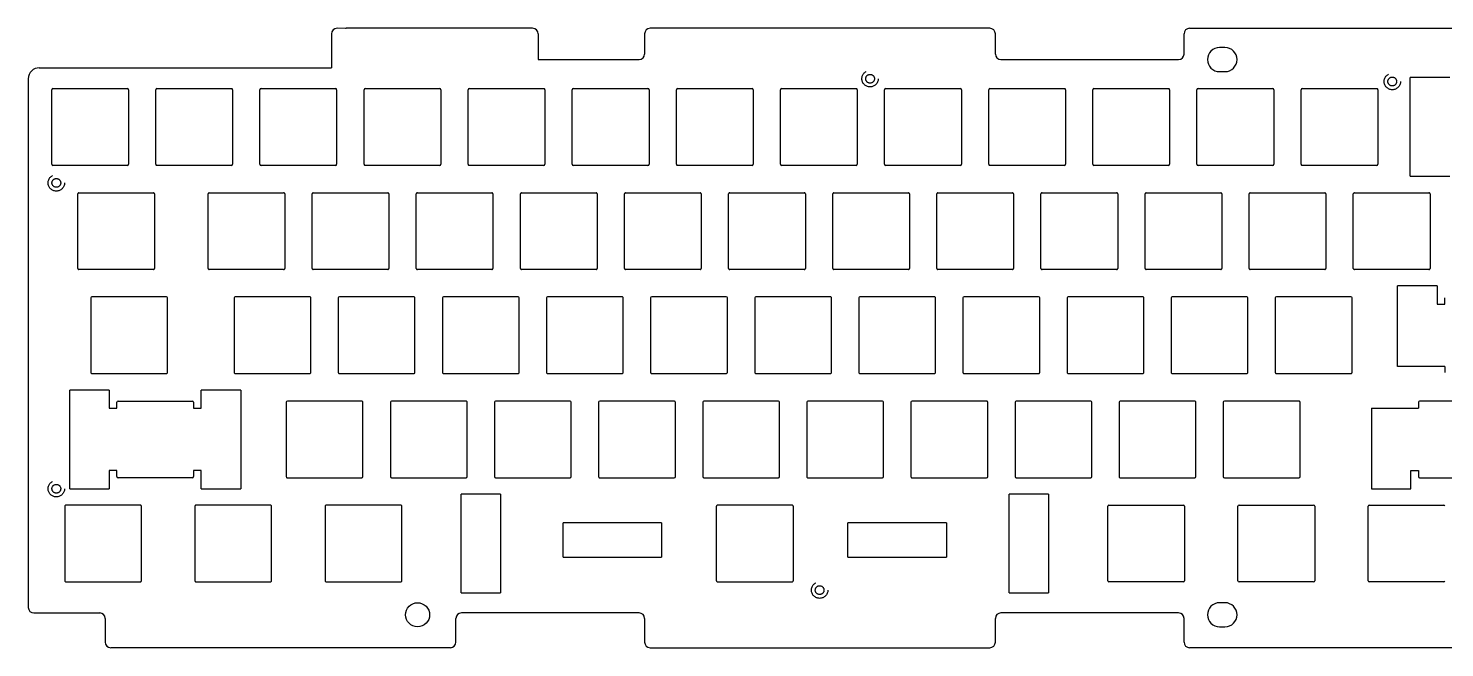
# Model space of a CAD drawing. Header units: millimetres. Extents: x 1341 to 3576, y -414 to 1667.
# Drawn here: x 1464.9 to 1723.4, y 1467.8 to 1580.8 of the extents above; entities that cross this region are included whole.
import ezdxf

# ---------------------------------------------------------------- set-up
doc = ezdxf.new("R2010")
doc.units = ezdxf.units.MM
doc.linetypes.add('HIDDEN', pattern=[9.525, 6.35, -3.175])
doc.layers.add('DEFAULT_2', color=8, linetype='HIDDEN')

msp = doc.modelspace()

# ---------------------------------------------------------------- linework, layer by layer
at = {"color": 6, "linetype": 'Continuous'}
for p, q in [((1520.228, 1579.75), (1520.228, 1573.573)), ((1522.798, 1580.746), (1521.228, 1580.75)), ((1556.928, 1580.75), (1522.928, 1580.75)), ((1557.928, 1579.75), (1557.928, 1575.05)), ((1577.365, 1579.75), (1577.365, 1576.05)), ((1640.365, 1580.75), (1578.365, 1580.75)), ((1641.365, 1576.05), (1641.365, 1579.75)), ((1675.803, 1576.05), (1675.803, 1579.75)), ((1676.803, 1580.75), (1738.803, 1580.75)), ((1683.268, 1577.25), (1682.268, 1577.25)), ((1557.928, 1575.05), (1560.867, 1575.05)), ((1560.928, 1575.05), (1576.365, 1575.05)), ((1642.365, 1575.05), (1674.803, 1575.05)), ((1464.897, 1571.55), (1464.897, 1475.08)), ((1466.897, 1573.55), (1519.928, 1573.55)), ((1682.268, 1572.85), (1683.268, 1572.85)), ((1724.288, 1571.75), (1717.088, 1571.75)), ((1717.088, 1553.75), (1717.088, 1571.75)), ((1469.163, 1555.95), (1469.163, 1569.55)), ((1469.363, 1569.75), (1482.963, 1569.75)), ((1483.163, 1569.55), (1483.163, 1555.95)), ((1488.163, 1555.95), (1488.163, 1569.55)), ((1488.363, 1569.75), (1501.963, 1569.75)), ((1502.163, 1569.55), (1502.163, 1555.95)), ((1507.163, 1555.95), (1507.163, 1569.55)), ((1507.363, 1569.75), (1520.963, 1569.75)), ((1521.163, 1569.55), (1521.163, 1555.95)), ((1526.163, 1555.95), (1526.163, 1569.55)), ((1526.363, 1569.75), (1539.963, 1569.75)), ((1540.163, 1569.55), (1540.163, 1555.95)), ((1545.163, 1555.95), (1545.163, 1569.55)), ((1545.363, 1569.75), (1558.963, 1569.75)), ((1559.163, 1569.55), (1559.163, 1555.95)), ((1564.163, 1555.95), (1564.163, 1569.55)), ((1564.363, 1569.75), (1577.963, 1569.75)), ((1578.163, 1569.55), (1578.163, 1555.95)), ((1583.163, 1555.95), (1583.163, 1569.55)), ((1583.363, 1569.75), (1596.963, 1569.75)), ((1597.163, 1569.55), (1597.163, 1555.95)), ((1602.163, 1555.95), (1602.163, 1569.55)), ((1602.363, 1569.75), (1615.963, 1569.75)), ((1616.163, 1569.55), (1616.163, 1555.95)), ((1621.163, 1555.95), (1621.163, 1569.55)), ((1621.363, 1569.75), (1634.963, 1569.75)), ((1635.163, 1569.55), (1635.163, 1555.95)), ((1640.163, 1555.95), (1640.163, 1569.55)), ((1640.363, 1569.75), (1653.963, 1569.75)), ((1654.163, 1569.55), (1654.163, 1555.95)), ((1659.163, 1555.95), (1659.163, 1569.55)), ((1659.363, 1569.75), (1672.963, 1569.75)), ((1673.163, 1569.55), (1673.163, 1555.95)), ((1678.163, 1555.95), (1678.163, 1569.55)), ((1678.363, 1569.75), (1691.963, 1569.75)), ((1692.163, 1569.55), (1692.163, 1555.95)), ((1697.163, 1555.95), (1697.163, 1569.55)), ((1697.363, 1569.75), (1710.963, 1569.75)), ((1711.163, 1569.55), (1711.163, 1555.95)), ((1482.963, 1555.75), (1469.363, 1555.75)), ((1501.963, 1555.75), (1488.363, 1555.75)), ((1520.963, 1555.75), (1507.363, 1555.75)), ((1539.963, 1555.75), (1526.363, 1555.75)), ((1558.963, 1555.75), (1545.363, 1555.75)), ((1577.963, 1555.75), (1564.363, 1555.75)), ((1596.963, 1555.75), (1583.363, 1555.75)), ((1615.963, 1555.75), (1602.363, 1555.75)), ((1634.963, 1555.75), (1621.363, 1555.75)), ((1653.963, 1555.75), (1640.363, 1555.75)), ((1672.963, 1555.75), (1659.363, 1555.75)), ((1691.963, 1555.75), (1678.363, 1555.75)), ((1710.963, 1555.75), (1697.363, 1555.75)), ((1717.088, 1553.75), (1724.288, 1553.75)), ((1473.928, 1536.95), (1473.928, 1550.55)), ((1474.128, 1550.75), (1487.728, 1550.75)), ((1487.928, 1550.55), (1487.928, 1536.95)), ((1497.693, 1536.95), (1497.693, 1550.55)), ((1497.893, 1550.75), (1511.493, 1550.75)), ((1511.693, 1550.55), (1511.693, 1536.95)), ((1516.693, 1536.95), (1516.693, 1550.55)), ((1516.893, 1550.75), (1530.493, 1550.75)), ((1530.693, 1550.55), (1530.693, 1536.95)), ((1535.693, 1536.95), (1535.693, 1550.55)), ((1535.893, 1550.75), (1549.493, 1550.75)), ((1549.693, 1550.55), (1549.693, 1536.95)), ((1554.693, 1536.95), (1554.693, 1550.55)), ((1554.893, 1550.75), (1568.493, 1550.75)), ((1568.693, 1550.55), (1568.693, 1536.95)), ((1573.693, 1536.95), (1573.693, 1550.55)), ((1573.893, 1550.75), (1587.493, 1550.75)), ((1587.693, 1550.55), (1587.693, 1536.95)), ((1592.693, 1536.95), (1592.693, 1550.55)), ((1592.893, 1550.75), (1606.493, 1550.75)), ((1606.693, 1550.55), (1606.693, 1536.95)), ((1611.693, 1536.95), (1611.693, 1550.55)), ((1611.893, 1550.75), (1625.493, 1550.75)), ((1625.693, 1550.55), (1625.693, 1536.95)), ((1630.693, 1536.95), (1630.693, 1550.55)), ((1630.893, 1550.75), (1644.493, 1550.75)), ((1644.693, 1550.55), (1644.693, 1536.95)), ((1649.693, 1536.95), (1649.693, 1550.55)), ((1649.893, 1550.75), (1663.493, 1550.75)), ((1663.693, 1550.55), (1663.693, 1536.95)), ((1668.693, 1536.95), (1668.693, 1550.55)), ((1668.893, 1550.75), (1682.493, 1550.75)), ((1682.693, 1550.55), (1682.693, 1536.95)), ((1687.693, 1536.95), (1687.693, 1550.55)), ((1687.893, 1550.75), (1701.493, 1550.75)), ((1701.693, 1550.55), (1701.693, 1536.95)), ((1706.693, 1536.95), (1706.693, 1550.55)), ((1706.893, 1550.75), (1720.493, 1550.75)), ((1720.693, 1550.55), (1720.693, 1536.95)), ((1487.728, 1536.75), (1474.128, 1536.75)), ((1511.493, 1536.75), (1497.893, 1536.75)), ((1530.493, 1536.75), (1516.893, 1536.75)), ((1549.493, 1536.75), (1535.893, 1536.75)), ((1568.493, 1536.75), (1554.893, 1536.75)), ((1587.493, 1536.75), (1573.893, 1536.75)), ((1606.493, 1536.75), (1592.893, 1536.75)), ((1625.493, 1536.75), (1611.893, 1536.75)), ((1644.493, 1536.75), (1630.893, 1536.75)), ((1663.493, 1536.75), (1649.893, 1536.75)), ((1682.493, 1536.75), (1668.893, 1536.75)), ((1701.493, 1536.75), (1687.893, 1536.75)), ((1720.493, 1536.75), (1706.893, 1536.75)), ((1721.963, 1533.75), (1714.763, 1533.75)), ((1714.763, 1519.05), (1714.763, 1533.75)), ((1721.963, 1533.75), (1721.963, 1530.45)), ((1476.313, 1531.55), (1476.313, 1517.95)), ((1490.113, 1531.75), (1476.513, 1531.75)), ((1490.313, 1517.95), (1490.313, 1531.55)), ((1502.458, 1531.55), (1502.458, 1517.95)), ((1516.258, 1531.75), (1502.658, 1531.75)), ((1516.458, 1517.95), (1516.458, 1531.55)), ((1521.458, 1531.55), (1521.458, 1517.95)), ((1535.258, 1531.75), (1521.658, 1531.75)), ((1535.458, 1517.95), (1535.458, 1531.55)), ((1540.458, 1531.55), (1540.458, 1517.95)), ((1554.258, 1531.75), (1540.658, 1531.75)), ((1554.458, 1517.95), (1554.458, 1531.55)), ((1559.458, 1531.55), (1559.458, 1517.95)), ((1573.258, 1531.75), (1559.658, 1531.75)), ((1573.458, 1517.95), (1573.458, 1531.55)), ((1578.458, 1531.55), (1578.458, 1517.95)), ((1592.258, 1531.75), (1578.658, 1531.75)), ((1592.458, 1517.95), (1592.458, 1531.55)), ((1597.458, 1531.55), (1597.458, 1517.95)), ((1611.258, 1531.75), (1597.658, 1531.75)), ((1611.458, 1517.95), (1611.458, 1531.55)), ((1616.458, 1531.55), (1616.458, 1517.95)), ((1630.258, 1531.75), (1616.658, 1531.75)), ((1630.458, 1517.95), (1630.458, 1531.55)), ((1635.458, 1531.55), (1635.458, 1517.95)), ((1649.258, 1531.75), (1635.658, 1531.75)), ((1649.458, 1517.95), (1649.458, 1531.55)), ((1654.458, 1531.55), (1654.458, 1517.95)), ((1668.258, 1531.75), (1654.658, 1531.75)), ((1668.458, 1517.95), (1668.458, 1531.55)), ((1673.458, 1531.55), (1673.458, 1517.95)), ((1687.258, 1531.75), (1673.658, 1531.75)), ((1687.458, 1517.95), (1687.458, 1531.55)), ((1692.458, 1531.55), (1692.458, 1517.95)), ((1706.258, 1531.75), (1692.658, 1531.75)), ((1706.458, 1517.95), (1706.458, 1531.55)), ((1721.963, 1530.45), (1723.363, 1530.45)), ((1723.363, 1530.45), (1723.363, 1531.55)), ((1476.513, 1517.75), (1490.113, 1517.75)), ((1502.658, 1517.75), (1516.258, 1517.75)), ((1521.658, 1517.75), (1535.258, 1517.75)), ((1540.658, 1517.75), (1554.258, 1517.75)), ((1559.658, 1517.75), (1573.258, 1517.75)), ((1578.658, 1517.75), (1592.258, 1517.75)), ((1597.658, 1517.75), (1611.258, 1517.75)), ((1616.658, 1517.75), (1630.258, 1517.75)), ((1635.658, 1517.75), (1649.258, 1517.75)), ((1654.658, 1517.75), (1668.258, 1517.75)), ((1673.658, 1517.75), (1687.258, 1517.75)), ((1692.658, 1517.75), (1706.258, 1517.75)), ((1723.363, 1519.05), (1714.763, 1519.05)), ((1723.363, 1519.05), (1723.363, 1517.95)), ((1472.463, 1496.75), (1472.463, 1514.75)), ((1479.663, 1514.75), (1472.463, 1514.75)), ((1479.663, 1514.75), (1479.663, 1511.45)), ((1496.463, 1511.45), (1496.463, 1514.75)), ((1503.663, 1514.75), (1496.463, 1514.75)), ((1503.663, 1514.75), (1503.663, 1496.75)), ((1481.063, 1511.45), (1481.063, 1512.55)), ((1481.263, 1512.75), (1494.863, 1512.75)), ((1495.063, 1512.55), (1495.063, 1511.45)), ((1511.968, 1512.55), (1511.968, 1498.95)), ((1525.768, 1512.75), (1512.168, 1512.75)), ((1525.968, 1498.95), (1525.968, 1512.55)), ((1530.968, 1512.55), (1530.968, 1498.95)), ((1544.768, 1512.75), (1531.168, 1512.75)), ((1544.968, 1498.95), (1544.968, 1512.55)), ((1549.968, 1512.55), (1549.968, 1498.95)), ((1563.768, 1512.75), (1550.168, 1512.75)), ((1563.968, 1498.95), (1563.968, 1512.55)), ((1568.968, 1512.55), (1568.968, 1498.95)), ((1582.768, 1512.75), (1569.168, 1512.75)), ((1582.968, 1498.95), (1582.968, 1512.55)), ((1587.968, 1512.55), (1587.968, 1498.95)), ((1601.768, 1512.75), (1588.168, 1512.75)), ((1601.968, 1498.95), (1601.968, 1512.55)), ((1606.968, 1512.55), (1606.968, 1498.95)), ((1620.768, 1512.75), (1607.168, 1512.75)), ((1620.968, 1498.95), (1620.968, 1512.55)), ((1625.968, 1512.55), (1625.968, 1498.95)), ((1639.768, 1512.75), (1626.168, 1512.75)), ((1639.968, 1498.95), (1639.968, 1512.55)), ((1644.968, 1512.55), (1644.968, 1498.95)), ((1658.768, 1512.75), (1645.168, 1512.75)), ((1658.968, 1498.95), (1658.968, 1512.55)), ((1663.968, 1512.55), (1663.968, 1498.95)), ((1677.768, 1512.75), (1664.168, 1512.75)), ((1677.968, 1498.95), (1677.968, 1512.55)), ((1682.968, 1512.55), (1682.968, 1498.95)), ((1696.768, 1512.75), (1683.168, 1512.75)), ((1696.968, 1498.95), (1696.968, 1512.55)), ((1718.593, 1512.55), (1718.593, 1511.45)), ((1732.393, 1512.75), (1718.793, 1512.75)), ((1479.663, 1511.45), (1481.063, 1511.45)), ((1495.063, 1511.45), (1496.463, 1511.45)), ((1709.993, 1511.45), (1718.593, 1511.45)), ((1709.993, 1511.45), (1709.993, 1496.75)), ((1479.663, 1500.05), (1479.663, 1496.75)), ((1481.063, 1500.05), (1479.663, 1500.05)), ((1481.063, 1498.95), (1481.063, 1500.05)), ((1495.063, 1500.05), (1495.063, 1498.95)), ((1496.463, 1500.05), (1495.063, 1500.05)), ((1496.463, 1496.75), (1496.463, 1500.05)), ((1717.193, 1500.05), (1718.593, 1500.05)), ((1717.193, 1496.75), (1717.193, 1500.05)), ((1718.593, 1500.05), (1718.593, 1498.95)), ((1472.463, 1496.75), (1479.663, 1496.75)), ((1494.863, 1498.75), (1481.263, 1498.75)), ((1496.463, 1496.75), (1503.663, 1496.75)), ((1512.168, 1498.75), (1525.768, 1498.75)), ((1531.168, 1498.75), (1544.768, 1498.75)), ((1550.168, 1498.75), (1563.768, 1498.75)), ((1569.168, 1498.75), (1582.768, 1498.75)), ((1588.168, 1498.75), (1601.768, 1498.75)), ((1607.168, 1498.75), (1620.768, 1498.75)), ((1626.168, 1498.75), (1639.768, 1498.75)), ((1645.168, 1498.75), (1658.768, 1498.75)), ((1664.168, 1498.75), (1677.768, 1498.75)), ((1683.168, 1498.75), (1696.768, 1498.75)), ((1709.993, 1496.75), (1717.193, 1496.75)), ((1718.793, 1498.75), (1732.393, 1498.75)), ((1543.868, 1477.75), (1543.868, 1495.75)), ((1551.068, 1495.75), (1543.868, 1495.75)), ((1551.068, 1495.75), (1551.068, 1477.75)), ((1651.068, 1495.75), (1643.868, 1495.75)), ((1643.868, 1477.75), (1643.868, 1495.75)), ((1651.068, 1495.75), (1651.068, 1477.75)), ((1471.533, 1493.55), (1471.533, 1479.95)), ((1485.333, 1493.75), (1471.733, 1493.75)), ((1485.533, 1479.95), (1485.533, 1493.55)), ((1495.298, 1493.55), (1495.298, 1479.95)), ((1509.098, 1493.75), (1495.498, 1493.75)), ((1509.298, 1479.95), (1509.298, 1493.55)), ((1519.063, 1493.55), (1519.063, 1479.95)), ((1532.863, 1493.75), (1519.263, 1493.75)), ((1533.063, 1479.95), (1533.063, 1493.55)), ((1590.468, 1479.95), (1590.468, 1493.55)), ((1604.268, 1493.75), (1590.668, 1493.75)), ((1604.468, 1493.55), (1604.468, 1479.95)), ((1661.873, 1479.95), (1661.873, 1493.55)), ((1662.073, 1493.75), (1675.673, 1493.75)), ((1675.873, 1493.55), (1675.873, 1479.95)), ((1685.638, 1479.95), (1685.638, 1493.55)), ((1685.838, 1493.75), (1699.438, 1493.75)), ((1699.638, 1493.55), (1699.638, 1479.95)), ((1709.403, 1479.95), (1709.403, 1493.55)), ((1709.603, 1493.75), (1723.203, 1493.75)), ((1562.468, 1484.25), (1562.468, 1490.5)), ((1580.468, 1490.5), (1562.468, 1490.5)), ((1580.468, 1490.5), (1580.468, 1484.25)), ((1632.468, 1490.5), (1614.468, 1490.5)), ((1614.468, 1484.25), (1614.468, 1490.5)), ((1632.468, 1490.5), (1632.468, 1484.25)), ((1562.468, 1484.25), (1580.468, 1484.25)), ((1614.468, 1484.25), (1632.468, 1484.25)), ((1471.733, 1479.75), (1485.333, 1479.75)), ((1495.498, 1479.75), (1509.098, 1479.75)), ((1519.263, 1479.75), (1532.863, 1479.75)), ((1590.668, 1479.75), (1604.268, 1479.75)), ((1675.673, 1479.75), (1662.073, 1479.75)), ((1699.438, 1479.75), (1685.838, 1479.75)), ((1723.203, 1479.75), (1709.603, 1479.75)), ((1543.868, 1477.75), (1551.068, 1477.75)), ((1643.868, 1477.75), (1651.068, 1477.75)), ((1683.268, 1475.95), (1682.268, 1475.95)), ((1465.897, 1474.08), (1477.928, 1474.08)), ((1576.365, 1474.08), (1543.928, 1474.08)), ((1674.803, 1474.08), (1642.365, 1474.08)), ((1478.928, 1473.08), (1478.928, 1468.75)), ((1542.928, 1468.75), (1542.928, 1473.08)), ((1577.365, 1473.08), (1577.365, 1468.75)), ((1641.365, 1468.75), (1641.365, 1473.08)), ((1675.803, 1468.75), (1675.803, 1473.08)), ((1682.268, 1471.55), (1683.268, 1471.55)), ((1541.928, 1467.75), (1479.928, 1467.75)), ((1578.365, 1467.75), (1640.365, 1467.75)), ((1738.803, 1467.75), (1676.803, 1467.75))]:
    msp.add_line(p, q, dxfattribs=at)
msp.add_circle((1535.928, 1473.75), 2.2, dxfattribs=at)
for centre, radius, start, end in [((1521.228, 1579.75), 1, 90, 180), ((1522.928, 1579.75), 1, 90, 97.43812), ((1556.928, 1579.75), 1, 0, 90), ((1578.365, 1579.75), 1, 90, 180), ((1640.365, 1579.75), 1, 0, 90), ((1676.803, 1579.75), 1, 90, 180), ((1682.268, 1575.05), 2.2, 90, 270), ((1683.268, 1575.05), 2.2, 270, 90), ((1560.928, 1576.05), 1, 266.54389, 270), ((1576.365, 1576.05), 1, 270, 0), ((1642.365, 1576.05), 1, 180, 270), ((1674.803, 1576.05), 1, 270, 0), ((1466.897, 1571.55), 2, 90, 180), ((1519.928, 1575.55), 2, 270, 278.62693), ((1469.363, 1569.55), 0.2, 90, 180), ((1482.963, 1569.55), 0.2, 0, 90), ((1488.363, 1569.55), 0.2, 90, 180), ((1501.963, 1569.55), 0.2, 359.99999, 90), ((1507.363, 1569.55), 0.2, 90, 180), ((1520.963, 1569.55), 0.2, 360, 90), ((1526.363, 1569.55), 0.2, 90, 180), ((1539.963, 1569.55), 0.2, 360, 90), ((1545.363, 1569.55), 0.2, 90, 180), ((1558.963, 1569.55), 0.2, 359.99999, 90), ((1564.363, 1569.55), 0.2, 90, 180), ((1577.963, 1569.55), 0.2, 360, 90), ((1583.363, 1569.55), 0.2, 90, 180), ((1596.963, 1569.55), 0.2, 360, 90), ((1602.363, 1569.55), 0.2, 90, 180), ((1615.963, 1569.55), 0.2, 359.99999, 90), ((1621.363, 1569.55), 0.2, 90, 180), ((1634.963, 1569.55), 0.2, 0, 90), ((1640.363, 1569.55), 0.2, 90, 180), ((1653.963, 1569.55), 0.2, 359.99999, 90), ((1659.363, 1569.55), 0.2, 90, 180), ((1672.963, 1569.55), 0.2, 359.99999, 90), ((1678.363, 1569.55), 0.2, 90, 180), ((1691.963, 1569.55), 0.2, 0, 90), ((1697.363, 1569.55), 0.2, 90, 180), ((1710.963, 1569.55), 0.2, 359.99999, 90), ((1469.363, 1555.95), 0.2, 180, 270), ((1482.963, 1555.95), 0.2, 270, 360), ((1488.363, 1555.95), 0.2, 179.99999, 270), ((1501.963, 1555.95), 0.2, 270, 0), ((1507.363, 1555.95), 0.2, 180, 270), ((1520.963, 1555.95), 0.2, 270, 0), ((1526.363, 1555.95), 0.2, 179.99999, 270), ((1539.963, 1555.95), 0.2, 270, 0), ((1545.363, 1555.95), 0.2, 179.99999, 270), ((1558.963, 1555.95), 0.2, 270, 0), ((1564.363, 1555.95), 0.2, 180, 270), ((1577.963, 1555.95), 0.2, 270, 0), ((1583.363, 1555.95), 0.2, 179.99999, 270), ((1596.963, 1555.95), 0.2, 270, 0), ((1602.363, 1555.95), 0.2, 180, 270), ((1615.963, 1555.95), 0.2, 270, 0), ((1621.363, 1555.95), 0.2, 180, 270), ((1634.963, 1555.95), 0.2, 270, 0), ((1640.363, 1555.95), 0.2, 179.99999, 270), ((1653.963, 1555.95), 0.2, 270, 0), ((1659.363, 1555.95), 0.2, 180, 270), ((1672.963, 1555.95), 0.2, 270, 0), ((1678.363, 1555.95), 0.2, 180, 270), ((1691.963, 1555.95), 0.2, 270, 0), ((1697.363, 1555.95), 0.2, 179.99999, 270), ((1710.963, 1555.95), 0.2, 270, 0), ((1474.128, 1550.55), 0.2, 89.99999, 180), ((1487.728, 1550.55), 0.2, 360, 90.00001), ((1497.893, 1550.55), 0.2, 89.99999, 180), ((1511.493, 1550.55), 0.2, 359.99999, 90.00001), ((1516.893, 1550.55), 0.2, 89.99999, 180), ((1530.493, 1550.55), 0.2, 0, 90.00001), ((1535.893, 1550.55), 0.2, 89.99999, 180), ((1549.493, 1550.55), 0.2, 360, 90.00001), ((1554.893, 1550.55), 0.2, 89.99999, 180), ((1568.493, 1550.55), 0.2, 359.99999, 90.00001), ((1573.893, 1550.55), 0.2, 89.99999, 180), ((1587.493, 1550.55), 0.2, 360, 90.00001), ((1592.893, 1550.55), 0.2, 89.99999, 180), ((1606.493, 1550.55), 0.2, 359.99999, 90.00001), ((1611.893, 1550.55), 0.2, 89.99999, 180), ((1625.493, 1550.55), 0.2, 359.99999, 90.00001), ((1630.893, 1550.55), 0.2, 89.99999, 180), ((1644.493, 1550.55), 0.2, 0, 90.00001), ((1649.893, 1550.55), 0.2, 89.99999, 180), ((1663.493, 1550.55), 0.2, 359.99999, 90.00001), ((1668.893, 1550.55), 0.2, 89.99999, 180), ((1682.493, 1550.55), 0.2, 0, 90.00001), ((1687.893, 1550.55), 0.2, 89.99999, 180), ((1701.493, 1550.55), 0.2, 0, 90.00001), ((1706.893, 1550.55), 0.2, 89.99999, 180), ((1720.493, 1550.55), 0.2, 359.99999, 90.00001), ((1474.128, 1536.95), 0.2, 180, 270.00001), ((1487.728, 1536.95), 0.2, 269.99999, 0), ((1497.893, 1536.95), 0.2, 179.99999, 270.00001), ((1511.493, 1536.95), 0.2, 269.99999, 0), ((1516.893, 1536.95), 0.2, 180, 270.00001), ((1530.493, 1536.95), 0.2, 269.99999, 360), ((1535.893, 1536.95), 0.2, 179.99999, 270.00001), ((1549.493, 1536.95), 0.2, 269.99999, 0), ((1554.893, 1536.95), 0.2, 179.99999, 270.00001), ((1568.493, 1536.95), 0.2, 269.99999, 0), ((1573.893, 1536.95), 0.2, 180, 270.00001), ((1587.493, 1536.95), 0.2, 269.99999, 0), ((1592.893, 1536.95), 0.2, 179.99999, 270.00001), ((1606.493, 1536.95), 0.2, 269.99999, 0), ((1611.893, 1536.95), 0.2, 180, 270.00001), ((1625.493, 1536.95), 0.2, 269.99999, 0), ((1630.893, 1536.95), 0.2, 180, 270.00001), ((1644.493, 1536.95), 0.2, 269.99999, 0), ((1649.893, 1536.95), 0.2, 179.99999, 270.00001), ((1663.493, 1536.95), 0.2, 269.99999, 0), ((1668.893, 1536.95), 0.2, 180, 270.00001), ((1682.493, 1536.95), 0.2, 269.99999, 0), ((1687.893, 1536.95), 0.2, 179.99999, 270.00001), ((1701.493, 1536.95), 0.2, 269.99999, 0), ((1706.893, 1536.95), 0.2, 179.99999, 270.00001), ((1720.493, 1536.95), 0.2, 269.99999, 0), ((1476.513, 1531.55), 0.2, 90, 180), ((1490.113, 1531.55), 0.2, 0, 90), ((1502.658, 1531.55), 0.2, 90, 180), ((1516.258, 1531.55), 0.2, 359.99999, 90), ((1521.658, 1531.55), 0.2, 90, 180), ((1535.258, 1531.55), 0.2, 360, 90), ((1540.658, 1531.55), 0.2, 90, 180), ((1554.258, 1531.55), 0.2, 360, 90), ((1559.658, 1531.55), 0.2, 90, 180), ((1573.258, 1531.55), 0.2, 359.99999, 90), ((1578.658, 1531.55), 0.2, 90, 180), ((1592.258, 1531.55), 0.2, 360, 90), ((1597.658, 1531.55), 0.2, 90, 180), ((1611.258, 1531.55), 0.2, 359.99999, 90), ((1616.658, 1531.55), 0.2, 90, 180), ((1630.258, 1531.55), 0.2, 359.99999, 90), ((1635.658, 1531.55), 0.2, 90, 180), ((1649.258, 1531.55), 0.2, 0, 90), ((1654.658, 1531.55), 0.2, 90, 180), ((1668.258, 1531.55), 0.2, 359.99999, 90), ((1673.658, 1531.55), 0.2, 90, 180), ((1687.258, 1531.55), 0.2, 0, 90), ((1692.658, 1531.55), 0.2, 90, 180), ((1706.258, 1531.55), 0.2, 0, 90), ((1476.513, 1517.95), 0.2, 180, 270.00001), ((1490.113, 1517.95), 0.2, 269.99999, 360), ((1502.658, 1517.95), 0.2, 179.99999, 270.00001), ((1516.258, 1517.95), 0.2, 269.99999, 0), ((1521.658, 1517.95), 0.2, 180, 270.00001), ((1535.258, 1517.95), 0.2, 269.99999, 0), ((1540.658, 1517.95), 0.2, 179.99999, 270.00001), ((1554.258, 1517.95), 0.2, 269.99999, 0), ((1559.658, 1517.95), 0.2, 180, 270.00001), ((1573.258, 1517.95), 0.2, 269.99999, 0), ((1578.658, 1517.95), 0.2, 180, 270.00001), ((1592.258, 1517.95), 0.2, 269.99999, 0), ((1597.658, 1517.95), 0.2, 179.99999, 270.00001), ((1611.258, 1517.95), 0.2, 269.99999, 0), ((1616.658, 1517.95), 0.2, 180, 270.00001), ((1630.258, 1517.95), 0.2, 269.99999, 0), ((1635.658, 1517.95), 0.2, 180, 270.00001), ((1649.258, 1517.95), 0.2, 269.99999, 0), ((1654.658, 1517.95), 0.2, 179.99999, 270.00001), ((1668.258, 1517.95), 0.2, 269.99999, 0), ((1673.658, 1517.95), 0.2, 180, 270.00001), ((1687.258, 1517.95), 0.2, 269.99999, 0), ((1692.658, 1517.95), 0.2, 179.99999, 270.00001), ((1706.258, 1517.95), 0.2, 269.99999, 0), ((1481.263, 1512.55), 0.2, 90, 180), ((1494.863, 1512.55), 0.2, 0, 90), ((1512.168, 1512.55), 0.2, 90, 180), ((1525.768, 1512.55), 0.2, 359.99999, 90), ((1531.168, 1512.55), 0.2, 90, 180), ((1544.768, 1512.55), 0.2, 359.99999, 90), ((1550.168, 1512.55), 0.2, 90, 180), ((1563.768, 1512.55), 0.2, 360, 90), ((1569.168, 1512.55), 0.2, 90, 180), ((1582.768, 1512.55), 0.2, 359.99999, 90), ((1588.168, 1512.55), 0.2, 90, 180), ((1601.768, 1512.55), 0.2, 360, 90), ((1607.168, 1512.55), 0.2, 90, 180), ((1620.768, 1512.55), 0.2, 0, 90), ((1626.168, 1512.55), 0.2, 90, 180), ((1639.768, 1512.55), 0.2, 359.99999, 90), ((1645.168, 1512.55), 0.2, 90, 180), ((1658.768, 1512.55), 0.2, 0, 90), ((1664.168, 1512.55), 0.2, 90, 180), ((1677.768, 1512.55), 0.2, 359.99999, 90), ((1683.168, 1512.55), 0.2, 90, 180), ((1696.768, 1512.55), 0.2, 359.99999, 90), ((1718.793, 1512.55), 0.2, 90, 180), ((1481.263, 1498.95), 0.2, 180, 270), ((1494.863, 1498.95), 0.2, 270, 0), ((1512.168, 1498.95), 0.2, 179.99999, 270), ((1525.768, 1498.95), 0.2, 270, 0), ((1531.168, 1498.95), 0.2, 180, 270), ((1544.768, 1498.95), 0.2, 270, 0), ((1550.168, 1498.95), 0.2, 180, 270), ((1563.768, 1498.95), 0.2, 270, 0), ((1569.168, 1498.95), 0.2, 179.99999, 270), ((1582.768, 1498.95), 0.2, 270, 0), ((1588.168, 1498.95), 0.2, 180, 270), ((1601.768, 1498.95), 0.2, 270, 0), ((1607.168, 1498.95), 0.2, 179.99999, 270), ((1620.768, 1498.95), 0.2, 270, 0), ((1626.168, 1498.95), 0.2, 179.99999, 270), ((1639.768, 1498.95), 0.2, 270, 0), ((1645.168, 1498.95), 0.2, 180, 270), ((1658.768, 1498.95), 0.2, 270, 0), ((1664.168, 1498.95), 0.2, 179.99999, 270), ((1677.768, 1498.95), 0.2, 270, 0), ((1683.168, 1498.95), 0.2, 180, 270), ((1696.768, 1498.95), 0.2, 270, 0), ((1718.793, 1498.95), 0.2, 180, 270), ((1471.733, 1493.55), 0.2, 89.99999, 180), ((1485.333, 1493.55), 0.2, 360, 90.00001), ((1495.498, 1493.55), 0.2, 89.99999, 180), ((1509.098, 1493.55), 0.2, 359.99999, 90.00001), ((1519.263, 1493.55), 0.2, 89.99999, 180), ((1532.863, 1493.55), 0.2, 359.99999, 90.00001), ((1590.668, 1493.55), 0.2, 89.99999, 180), ((1604.268, 1493.55), 0.2, 359.99999, 90.00001), ((1662.073, 1493.55), 0.2, 90, 180), ((1675.673, 1493.55), 0.2, 0, 90), ((1685.838, 1493.55), 0.2, 90, 180), ((1699.438, 1493.55), 0.2, 0, 90), ((1709.603, 1493.55), 0.2, 90, 180), ((1723.203, 1493.55), 0.2, 0, 90), ((1471.733, 1479.95), 0.2, 180, 270.00001), ((1485.333, 1479.95), 0.2, 269.99999, 0), ((1495.498, 1479.95), 0.2, 179.99999, 270.00001), ((1509.098, 1479.95), 0.2, 269.99999, 0), ((1519.263, 1479.95), 0.2, 180, 270.00001), ((1532.863, 1479.95), 0.2, 269.99999, 0), ((1590.668, 1479.95), 0.2, 179.99999, 270.00001), ((1604.268, 1479.95), 0.2, 269.99999, 0), ((1662.073, 1479.95), 0.2, 180, 270), ((1675.673, 1479.95), 0.2, 270, 0), ((1685.838, 1479.95), 0.2, 180, 270), ((1699.438, 1479.95), 0.2, 270, 0), ((1709.603, 1479.95), 0.2, 180, 270), ((1723.203, 1479.95), 0.2, 270, 0), ((1682.268, 1473.75), 2.2, 90, 270), ((1683.268, 1473.75), 2.2, 270, 90), ((1465.897, 1475.08), 1, 180, 270), ((1477.928, 1473.08), 1, 0, 90), ((1543.928, 1473.08), 1, 90, 180), ((1576.365, 1473.08), 1, 0, 90), ((1642.365, 1473.08), 1, 90, 180), ((1674.803, 1473.08), 1, 0, 90), ((1479.928, 1468.75), 1, 180, 270), ((1541.928, 1468.75), 1, 270, 0), ((1578.365, 1468.75), 1, 180, 270), ((1640.365, 1468.75), 1, 270, 0), ((1676.803, 1468.75), 1, 180, 270)]:
    msp.add_arc(centre, radius, start, end, dxfattribs=at)
at = {"layer": 'DEFAULT_2', "color": 6, "linetype": 'HIDDEN'}
for centre, radius in [((1618.503, 1571.55), 1.5), ((1618.503, 1571.55), 0.8), ((1713.803, 1571.05), 1.5), ((1713.803, 1571.05), 0.8), ((1470.003, 1552.55), 1.5), ((1470.003, 1552.55), 0.8), ((1470.003, 1496.75), 1.5), ((1470.003, 1496.75), 0.8), ((1609.3, 1478.25), 1.5), ((1609.3, 1478.25), 0.8)]:
    msp.add_circle(centre, radius, dxfattribs=at)

doc.saveas('drawing.dxf')
